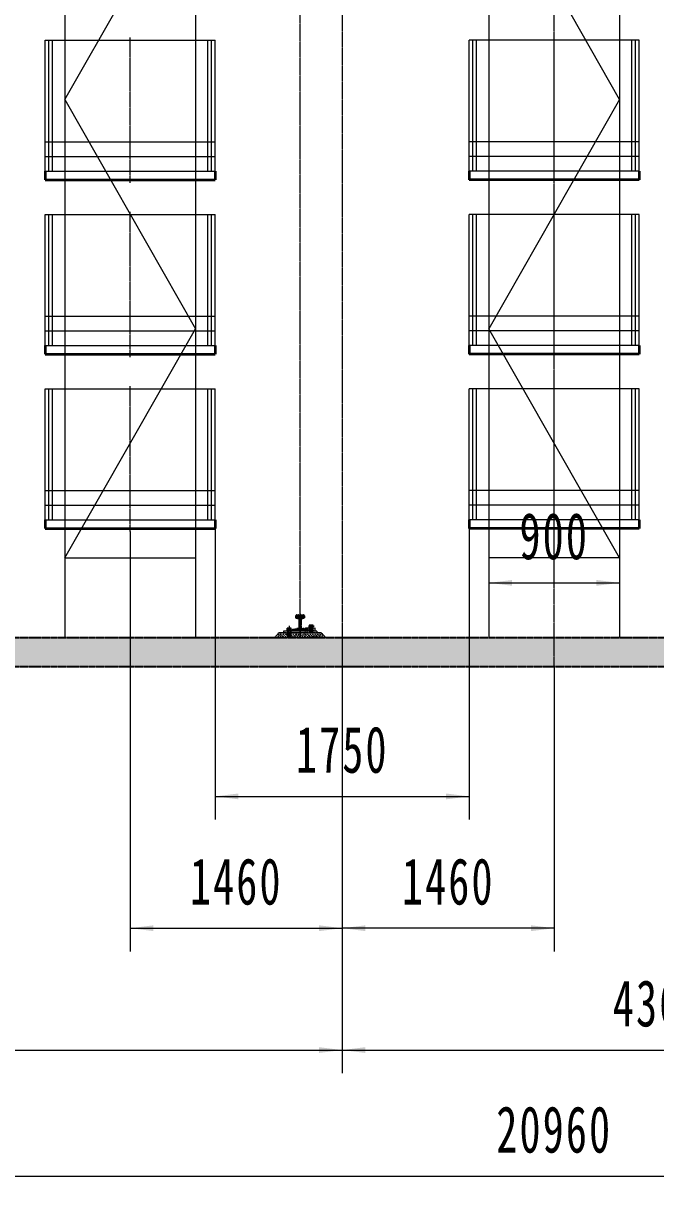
# Model space of a CAD drawing. Header units: millimetres. Extents: x -67280 to 67280, y -47520 to 47520.
# Drawn here: x 38556 to 42908, y 24695 to 32789 of the extents above; entities that cross this region are included whole.
import ezdxf

# ---------------------------------------------------------------- set-up
doc = ezdxf.new("R2010")
doc.units = ezdxf.units.MM
doc.linetypes.add('双点画线', pattern=[22, 12, -2, 2, -2, 2, -2])
doc.linetypes.add('点画线', pattern=[18, 12, -2, 2, -2])
doc.layers.get('0').update_dxf_attribs({"lineweight": 35})
for name, color, linetype, lineweight in [('7', 30, '双点画线', 18), ('ACADCAXA细实线层', 3, 'Continuous', 18), ('EB0', 7, 'Continuous', 35), ('中心线层', 1, '点画线', 18), ('剖面线层', 6, 'Continuous', 18), ('尺寸线层', 4, 'Continuous', 18)]:
    doc.layers.add(name, color=color, linetype=linetype, lineweight=lineweight)
doc.styles.add('标准', font='', dxfattribs={"width": 0.667})
doc.styles.get('标准').set_extended_font_data('宋体')
doc.dimstyles.new('标准', dxfattribs={"dimscale": 160, "dimtxt": 2, "dimasz": 1, "dimexe": 1, "dimexo": 0, "dimgap": 1, "dimtad": 1, "dimdec": 1, "dimdsep": 46, "dimtxsty": '标准', "dimblk": '_CAXARROW', "dimcen": 0, "dimdle": 2, "dimaunit": 1, "dimadec": 0, "dimazin": 2, "dimtfac": 0.707107, "dimtdec": 3, "dimtmove": 0, "dimatfit": 3, "dimfxl": 0, "dimfrac": 2, "dimtolj": 1, "dimarcsym": 0})

# ---------------------------------------------------------------- blocks, each defined once
blk = doc.blocks.new('*X140')
at = {"layer": '尺寸线层', "linetype": 'Continuous', "lineweight": 18}
for points in [[(39290.9, 26562.1), (39450.9, 26582.1), (39450.9, 26542.1)], [(40750.9, 26562.1), (40590.9, 26582.1), (40590.9, 26542.1)]]:
    blk.add_hatch(color=0, dxfattribs=at).paths.add_polyline_path(points, flags=0)
at = {"layer": '尺寸线层', "color": 0}
for p, q in [((39290.9, 29292.2), (39290.9, 26402.1)), ((40750.9, 28358.1), (40750.9, 26402.1))]:
    blk.add_line(p, q, dxfattribs=at)
at = {"layer": '尺寸线层', "color": 0, "linetype": 'Continuous', "lineweight": 18}
blk.add_line((39290.9, 26562.1), (40750.9, 26562.1), dxfattribs=at)
at = {"layer": '尺寸线层', "color": 0, "insert": (40020.9, 26882.1), "char_height": 320, "width": 1205.699, "attachment_point": 5, "line_spacing_factor": 1.15057, "style": '标准'}
blk.add_mtext('\\T1.1;1460', dxfattribs=at)
blk = doc.blocks.new('_CAXARROW')
blk.add_hatch(color=0).paths.add_polyline_path([(0, 0), (-1, 0.125), (-1, -0.125)], flags=0)
blk = doc.blocks.new('*X141')
at = {"layer": '尺寸线层', "linetype": 'Continuous', "lineweight": 18}
for points in [[(40750.9, 26562.1), (40910.9, 26542.1), (40910.9, 26582.1)], [(42210.9, 26562.1), (42050.9, 26542.1), (42050.9, 26582.1)]]:
    blk.add_hatch(color=0, dxfattribs=at).paths.add_polyline_path(points, flags=0)
at = {"layer": '尺寸线层', "color": 0}
for p, q in [((40750.9, 28358.1), (40750.9, 26402.1)), ((42210.9, 28364.1), (42210.9, 26402.1))]:
    blk.add_line(p, q, dxfattribs=at)
at = {"layer": '尺寸线层', "color": 0, "linetype": 'Continuous', "lineweight": 18}
blk.add_line((42210.9, 26562.1), (40750.9, 26562.1), dxfattribs=at)
at = {"layer": '尺寸线层', "color": 0, "insert": (41480.9, 26882.1), "char_height": 320, "width": 1205.699, "attachment_point": 5, "line_spacing_factor": 1.15057, "style": '标准'}
blk.add_mtext('\\T1.1;1460', dxfattribs=at)
blk = doc.blocks.new('*X495')
at = {"layer": '剖面线层', "linetype": 'Continuous', "lineweight": 18}
h = blk.add_hatch(dxfattribs=at)
h.set_pattern_fill('AR-CONC', color=256, style=0)
h.set_pattern_definition([(50, (0, 0), (182.1847, -15.9391), [19.05, -209.55]), (355, (0, 0), (-35.2428, 191.0566), [15.24, -167.64]), (100.451, (15.18, -1.33), (146.9425, 175.1167), [16.19, -178.09]), (46.1842, (0, 50.8), (271.079, -42.0423), [28.575, -314.325]), (96.6356, (22.6, 47.3), (237.4042, 247.4256), [24.285, -267.135]), (351.184, (0, 50.8), (237.4046, 247.425), [22.86, -251.46]), (21, (25.4, 38.1), (151.6149, -102.2655), [19.05, -209.55]), (326, (25.4, 38.1), (61.802, 184.188), [15.24, -167.64]), (71.4514, (38.03, 29.58), (213.4165, 81.9229), [16.19, -178.09]), (37.5, (0, 0), (3.0886, 84.55504), [0, -165.608, 0, -170.18, 0, -168.275]), (7.5, (0, 0), (66.81966, 100.18057), [0, -97.028, 0, -161.798, 0, -64.135]), (-32.5, (-56.64, 0), (135.5906, -5.72874), [0, -63.5, 0, -198.12, 0, -262.89]), (-42.5, (-82.04, 0), (148.1292, 25.4265), [0, -82.55, 0, -131.572, 0, -186.69])])
h.paths.add_polyline_path([(-25480, 0), (-25480, 110.5), (-25480, 200), (-24700, 200), (-15000, 200), (-15000, 0)], flags=0)
h.paths.add_polyline_path([(-15000, 0), (-15000, 42.3), (-15000, 200), (-5300, 200), (-4520, 200), (-4520, 0)], flags=0)
at = {"layer": '7', "linetype": '双点画线', "lineweight": 25}
for p, q in [((-25480, 200), (-4520, 200)), ((-25480, 0), (-4520, 0))]:
    blk.add_line(p, q, dxfattribs=at)
at = {"layer": '中心线层'}
blk.add_line((-15000, -3), (-15000, 11603), dxfattribs=at)
blk = doc.blocks.new('*X497')
at = {"layer": '尺寸线层', "linetype": 'Continuous', "lineweight": 18}
for points in [[(35575.9, 25723.3), (35735.9, 25743.3), (35735.9, 25703.3)], [(40750.9, 25723.3), (40590.9, 25743.3), (40590.9, 25703.3)]]:
    blk.add_hatch(color=0, dxfattribs=at).paths.add_polyline_path(points, flags=0)
at = {"layer": '尺寸线层', "color": 0}
for p, q in [((35575.9, 28358.1), (35575.9, 25563.3)), ((40750.9, 28358.1), (40750.9, 25563.3))]:
    blk.add_line(p, q, dxfattribs=at)
at = {"layer": '尺寸线层', "color": 0, "linetype": 'Continuous', "lineweight": 18}
blk.add_line((35575.9, 25723.3), (40750.9, 25723.3), dxfattribs=at)
at = {"layer": '尺寸线层', "color": 0, "insert": (38163.4, 26043.3), "char_height": 320, "width": 1231.786, "attachment_point": 5, "line_spacing_factor": 1.15057, "style": '标准'}
blk.add_mtext('\\T1.1;5175', dxfattribs=at)
blk = doc.blocks.new('*X498')
at = {"layer": '尺寸线层', "linetype": 'Continuous', "lineweight": 18}
for points in [[(40750.9, 25723.3), (40910.9, 25743.3), (40910.9, 25703.3)], [(45115.9, 25723.3), (44955.9, 25743.3), (44955.9, 25703.3)]]:
    blk.add_hatch(color=0, dxfattribs=at).paths.add_polyline_path(points, flags=0)
at = {"layer": '尺寸线层', "color": 0}
for p, q in [((40750.9, 28564.1), (40750.9, 25563.3)), ((45115.9, 28564.1), (45115.9, 25563.3))]:
    blk.add_line(p, q, dxfattribs=at)
at = {"layer": '尺寸线层', "color": 0, "linetype": 'Continuous', "lineweight": 18}
blk.add_line((40750.9, 25723.3), (45115.9, 25723.3), dxfattribs=at)
at = {"layer": '尺寸线层', "color": 0, "insert": (42933.4, 26043.3), "char_height": 320, "width": 1246.015, "attachment_point": 5, "line_spacing_factor": 1.15057, "style": '标准'}
blk.add_mtext('\\T1.1;4365', dxfattribs=at)
blk = doc.blocks.new('*X1102')
at = {"layer": '7'}
for p, q in [((-8.8, 125.9), (-30.2, 147.3)), ((-30.2, 132.6), (-30.2, 147.1)), ((-13.9, 127.6), (-30.2, 143.9)), ((-18.3, 128.6), (-30.2, 140.5)), ((-22.7, 129.6), (-30.2, 137.1)), ((-27.1, 130.7), (-30.2, 133.7)), ((0, 120.5), (-29.6, 150.1)), ((-11.1, 127), (-28.9, 131.1)), ((0, 123.9), (-28.3, 152.2)), ((0, 127.3), (-26.5, 153.8)), ((0, 130.7), (-24.1, 154.8)), ((-22.2, 155), (22.2, 155)), ((0, 134.1), (-20.9, 155)), ((0, 137.5), (-17.5, 155)), ((0, 140.9), (-14.1, 155)), ((0, 144.3), (-10.7, 155)), ((0, 117.1), (-7.4, 124.5)), ((0, 147.7), (-7.3, 155)), ((-6.1, 70.1), (-6.1, 120.8)), ((0, 113.7), (-6.1, 119.9)), ((0, 110.4), (-6.1, 116.5)), ((0, 107), (-6.1, 113.1)), ((0, 103.6), (-6.1, 109.7)), ((0, 100.2), (-6.1, 106.3)), ((0, 96.8), (-6.1, 102.9)), ((0, 93.4), (-6.1, 99.5)), ((0, 90), (-6.1, 96.1)), ((0, 86.6), (-6.1, 92.7)), ((0, 83.2), (-6.1, 89.3)), ((0, 79.8), (-6.1, 86)), ((0, 76.4), (-6.1, 82.6)), ((0, 151.1), (-3.9, 155)), ((0, 154.5), (-0.5, 155)), ((24.4, 130), (0, 154.5)), ((21.7, 129.4), (0, 151.1)), ((18.9, 128.8), (0, 147.7)), ((16.2, 128.1), (0, 144.3)), ((13.4, 127.5), (0, 140.9)), ((10.7, 126.8), (0, 137.5)), ((8.4, 125.7), (0, 134.1)), ((6.9, 123.8), (0, 130.7)), ((6.2, 121.2), (0, 127.3)), ((6.2, 117.8), (0, 123.9)), ((6.2, 114.4), (0, 120.5)), ((6.2, 111), (0, 117.1)), ((6.2, 107.6), (0, 113.7)), ((6.2, 104.2), (0, 110.4)), ((6.2, 100.8), (0, 107)), ((6.2, 97.4), (0, 103.6)), ((6.2, 94), (0, 100.2)), ((6.2, 90.6), (0, 96.8)), ((6.2, 87.2), (0, 93.4)), ((6.2, 83.8), (0, 90)), ((6.2, 80.4), (0, 86.6)), ((6.2, 77), (0, 83.2)), ((27.2, 130.7), (2.9, 155)), ((6.2, 120.8), (6.2, 70.1)), ((29.7, 131.5), (6.3, 155)), ((30.2, 134.5), (9.7, 155)), ((28.9, 131.1), (11.1, 127)), ((30.2, 137.9), (13.1, 155)), ((30.2, 141.3), (16.4, 155)), ((30.2, 144.7), (19.8, 155)), ((30.1, 148.1), (23.3, 154.9)), ((30.2, 147.1), (30.2, 132.6)), ((75, 86.1), (75, 28.1)), ((211.9, 0), (-212, 0)), ((-145, 32), (-175, 0)), ((-162.2, 0), (-168.8, 6.6)), ((-164.7, 10.9), (-164.8, 10.9)), ((-145.4, 0), (-160.7, 15.3)), ((-156.3, 19.3), (-156.6, 19.6)), ((-155.4, 1.6), (-156.3, 2.5)), ((-128.6, 0), (-152.5, 24)), ((-147.9, 27.7), (-148.5, 28.3)), ((-147, 10), (-147.9, 10.9)), ((145, 32), (-145, 32)), ((-111.7, 0), (-143.8, 32)), ((-138.5, 18.4), (-139.4, 19.3)), ((-137.6, 0.7), (-138.5, 1.6)), ((-130.1, 26.8), (-131, 27.7)), ((-129.2, 9.1), (-130.1, 10)), ((-94.9, 0), (-126.9, 32)), ((-120.8, 17.5), (-121.7, 18.4)), ((-120.1, 0), (-120.8, 0.7)), ((115, 42), (-115, 42)), ((-115, 42), (-115, 30)), ((-115, 30), (115, 30)), ((-111.5, 8.2), (-112.4, 9.1)), ((-103.1, 16.6), (-104, 17.5)), ((-78, 0), (-100.1, 22)), ((-93.8, 7.3), (-94.7, 8.2)), ((-60, 45.1), (-90, 45.1)), ((-90, 45.1), (-90, 42)), ((-87.7, 42), (-90, 44.3)), ((-90, 42), (-60, 42)), ((-60, 30), (-90, 30)), ((-90, 30), (-90, 27.1)), ((-87.7, 27.1), (-90, 29.3)), ((-90, 27.1), (-60, 27.1)), ((-88.9, 50.2), (-88.9, 62.2)), ((-88.9, 14), (-88.9, 26)), ((-62.8, 49.2), (-87.2, 49.2)), ((-87.2, 45.1), (-87.2, 49.2)), ((-62.8, 45.1), (-87.2, 45.1)), ((-83.5, 42.1), (-86.5, 45.1)), ((-83.5, 27.1), (-86.5, 30)), ((-85.3, 15.7), (-86.2, 16.6)), ((-85.4, 63.3), (-64.6, 63.3)), ((-85.4, 49.2), (-64.6, 49.2)), ((-64.6, 27.1), (-85.4, 27.1)), ((-64.6, 13), (-85.4, 13)), ((-83.5, 45.1), (-83.5, 42)), ((-83.5, 30), (-83.5, 27.1)), ((-61.2, 0), (-83.3, 22)), ((-81.9, 62.2), (-81.9, 50.2)), ((-81.9, 26), (-81.9, 14)), ((-76, 6.4), (-76.9, 7.3)), ((-76.1, 45.1), (-75.9, 45.6)), ((-75.9, 45.6), (-75, 49.2)), ((-75, 80), (-75, 58.7)), ((-75, 48.1), (-75, 66.3)), ((-75, 34.6), (-75, 52.6)), ((-75, 42), (-75, 52.2)), ((-75, 28), (-75, 50.4)), ((-75, 19.6), (-75, 37.6)), ((-75, 11.9), (-75, 30)), ((-73.9, 45.1), (-72.8, 49.2)), ((-67.6, 14.8), (-68.5, 15.7)), ((-68.1, 62.2), (-68.1, 50.2)), ((-68.1, 26), (-68.1, 14)), ((-66.5, 42), (-66.5, 45.1)), ((-66.5, 27.1), (-66.5, 30)), ((-44.4, 0), (-66.4, 22)), ((-62.3, 42), (-65.3, 45.1)), ((-62.3, 27.1), (-65.3, 30)), ((-62.8, 45.1), (-62.8, 49.2)), ((-61.1, 50.2), (-61.1, 62.2)), ((-61.1, 14), (-61.1, 26)), ((-60, 44), (-61, 45.1)), ((-60, 29), (-61, 30)), ((-60, 42), (-60, 45.1)), ((-60, 27.1), (-60, 30)), ((-58.3, 5.5), (-59.2, 6.4)), ((-55, 43.4), (-51.4, 47)), ((-55, 42), (-55, 47)), ((-55, 47), (55, 47)), ((-52.4, 42), (-55, 44.6)), ((55, 42), (-55, 42)), ((-54, 48.6), (-54, 52.8)), ((-48.7, 47), (-54, 52.3)), ((-52.1, 47), (-54, 48.9)), ((-47.9, 42), (-52.9, 47)), ((-52.7, 54.3), (-11.1, 63.9)), ((-45.3, 47), (-52.6, 54.4)), ((52.4, 47), (-52.4, 47)), ((-51.9, 42), (-46.9, 47)), ((-49.9, 13.9), (-50.8, 14.8)), ((-41.9, 47), (-49.9, 55)), ((-27.5, 0), (-49.6, 22)), ((-43.4, 42), (-48.4, 47)), ((-47.4, 42), (-42.4, 47)), ((-38.5, 47), (-47.1, 55.6)), ((-35.1, 47), (-44.3, 56.3)), ((-38.9, 42), (-43.9, 47)), ((-42.9, 42), (-37.9, 47)), ((-31.7, 47), (-41.6, 56.9)), ((-40.5, 4.6), (-41.4, 5.5)), ((-34.4, 42), (-39.4, 47)), ((-28.3, 47), (-38.8, 57.5)), ((-38.4, 42), (-33.4, 47)), ((-24.9, 47), (-36.1, 58.2)), ((-30, 42), (-35, 47)), ((-33.9, 42), (-28.9, 47)), ((-21.6, 47), (-33.3, 58.8)), ((-32.1, 13), (-33, 13.9)), ((-10.7, 0), (-32.7, 22)), ((-18.2, 47), (-30.6, 59.4)), ((-25.5, 42), (-30.5, 47)), ((-29.4, 42), (-24.4, 47)), ((-14.8, 47), (-27.8, 60.1)), ((-21, 42), (-26, 47)), ((-11.4, 47), (-25, 60.7)), ((-24.9, 42), (-19.9, 47)), ((-23.7, 21.4), (-24.3, 22)), ((-22.8, 3.7), (-23.7, 4.6)), ((-8, 47), (-22.3, 61.4)), ((-16.5, 42), (-21.5, 47)), ((-20.5, 42), (-15.5, 47)), ((-4.6, 47), (-19.5, 62)), ((-12, 42), (-17, 47)), ((-1.2, 47), (-16.8, 62.6)), ((-16, 42), (-11, 47)), ((6.1, 0), (-15.9, 22)), ((-14.4, 12.1), (-15.3, 13)), ((0, 49.3), (-14, 63.3)), ((-7.5, 42), (-12.5, 47)), ((-11.5, 42), (-6.5, 47)), ((0, 52.7), (-11.3, 63.9)), ((0, 56), (-8.9, 64.9)), ((-3, 42), (-8, 47)), ((0, 59.4), (-7.2, 66.6)), ((-7, 42), (-2, 47)), ((-6, 20.5), (-6.9, 21.4)), ((0, 62.8), (-6.2, 69.1)), ((0, 73), (-6.1, 79.2)), ((0, 69.6), (-6.1, 75.8)), ((0, 66.2), (-6.1, 72.4)), ((-5.1, 2.8), (-6, 3.7)), ((1.5, 42), (-3.5, 47)), ((-2.5, 42), (2.5, 47)), ((6.2, 73.7), (0, 79.8)), ((6.2, 70.3), (0, 76.4)), ((26, 47), (0, 73)), ((22.6, 47), (0, 69.6)), ((19.2, 47), (0, 66.2)), ((15.8, 47), (0, 62.8)), ((12.4, 47), (0, 59.4)), ((9, 47), (0, 56)), ((5.6, 47), (0, 52.7)), ((0, 24.6), (0, 50.1)), ((2.2, 47), (0, 49.3)), ((23, 0), (0.9, 22)), ((6, 42), (1, 47)), ((2, 42), (7, 47)), ((3.3, 11.2), (2.4, 12.1)), ((10.5, 42), (5.5, 47)), ((6.5, 42), (11.5, 47)), ((14.9, 42), (9.9, 47)), ((11.8, 19.6), (10.9, 20.5)), ((11, 42), (16, 47)), ((11.1, 63.9), (52.7, 54.3)), ((12.7, 1.9), (11.8, 2.8)), ((29.4, 47), (12.9, 63.5)), ((19.4, 42), (14.4, 47)), ((15.5, 42), (20.5, 47)), ((32.8, 47), (17.3, 62.5)), ((39.8, 0), (17.8, 22)), ((23.9, 42), (18.9, 47)), ((20, 42), (25, 47)), ((21.1, 10.3), (20.2, 11.2)), ((36.1, 47), (21.7, 61.5)), ((28.4, 42), (23.4, 47)), ((24.4, 42), (29.4, 47)), ((39.5, 47), (26.1, 60.5)), ((32.9, 42), (27.9, 47)), ((29.5, 18.7), (28.6, 19.6)), ((28.9, 42), (33.9, 47)), ((30.4, 1), (29.5, 1.9)), ((42.9, 47), (30.5, 59.5)), ((37.4, 42), (32.4, 47)), ((33.4, 42), (38.4, 47)), ((56.7, 0), (34.6, 22)), ((46.3, 47), (34.9, 58.4)), ((36, 65), (101, 65)), ((36, 65), (36, 57.5)), ((36, 57.5), (53.7, 53.5)), ((41.9, 42), (36.9, 47)), ((37.9, 42), (42.9, 47)), ((38.8, 9.4), (37.9, 10.3)), ((49.7, 47), (39.4, 57.4)), ((46.4, 42), (41.4, 47)), ((42.4, 42), (47.4, 47)), ((53, 47.2), (43.8, 56.4)), ((50.9, 42), (45.9, 47)), ((47.2, 17.8), (46.3, 18.7)), ((46.9, 42), (51.9, 47)), ((48.1, 0.1), (47.2, 1)), ((54, 49.6), (48.2, 55.4)), ((55, 42.4), (50.4, 47)), ((51.4, 42), (55, 45.7)), ((73.5, 0), (51.4, 22)), ((54, 53), (52.6, 54.4)), ((54, 52.8), (54, 48.6)), ((55, 46.9), (54.8, 47)), ((55, 47), (55, 42)), ((56.6, 8.5), (55.7, 9.4)), ((56, 50.5), (56, 49)), ((56, 49), (91.3, 49)), ((90, 68), (60, 68)), ((60, 68), (60, 65)), ((62.3, 65), (60, 67.3)), ((60, 65), (90, 65)), ((62.5, 65), (62.5, 49)), ((87.2, 72.1), (62.8, 72.1)), ((62.8, 68), (62.8, 72.1)), ((87.2, 68), (62.8, 68)), ((66.5, 65.1), (63.5, 68)), ((65, 16.9), (64.1, 17.8)), ((65.1, 0), (65, 0.1)), ((66.5, 68), (66.5, 65)), ((90.3, 0), (68.3, 22)), ((74.3, 7.6), (73.4, 8.5)), ((73.9, 68), (74.1, 68.6)), ((74.1, 68.6), (75, 72.1)), ((75, 80), (75, 58.7)), ((75, 57.5), (75, 75.5)), ((75, 65), (75, 75.1)), ((75, 70.1), (75, 42.5)), ((75, 28), (75, 50.6)), ((76.1, 68), (77.2, 72.1)), ((82.7, 16), (81.8, 16.9)), ((83.5, 65), (83.5, 68)), ((87.7, 65), (84.7, 68)), ((107.2, 0), (85.1, 22)), ((87.2, 68), (87.2, 72.1)), ((87.5, 65), (87.5, 49)), ((90, 67), (89, 68)), ((90, 65), (90, 68)), ((92, 6.7), (91.1, 7.6)), ((92.1, 42), (91.3, 49)), ((101, 42), (92.1, 42)), ((100.4, 15.1), (99.5, 16)), ((101, 65), (101, 42)), ((124, 0), (102, 22)), ((109.8, 5.8), (108.9, 6.7)), ((115, 42), (115, 30)), ((140.8, 0), (115, 25.8)), ((117.3, 32), (117.2, 32)), ((118.2, 14.2), (117.3, 15.1)), ((157.7, 0), (125.6, 32)), ((126.6, 22.7), (125.7, 23.6)), ((127.5, 4.9), (126.6, 5.8)), ((135, 31.1), (134.1, 32)), ((135.9, 13.3), (135, 14.2)), ((174.5, 0), (142.5, 32)), ((144.3, 21.8), (143.4, 22.7)), ((145.2, 4), (144.3, 4.9)), ((145, 32), (175, 0)), ((153.7, 12.4), (152.8, 13.3)), ((163, 3.1), (162.1, 4))]:
    blk.add_line(p, q, dxfattribs=at)
at = {"layer": '7', "linetype": '双点画线', "lineweight": 25}
for p, q in [((61.1, 81.1), (61.1, 72.1)), ((85.4, 82.1), (64.6, 82.1)), ((68.1, 81.1), (68.1, 72.1)), ((81.9, 81.1), (81.9, 72.1)), ((88.9, 81.1), (88.9, 72.1)), ((88.9, 72.1), (61.1, 72.1)), ((83, 72.1), (67, 72.1)), ((67, 72.1), (68.2, 70.1)), ((67, 72.1), (67, 33.3)), ((83, 70.1), (67, 70.1)), ((68.2, 32.1), (67, 33.3)), ((83, 33.3), (67, 33.3)), ((68.2, 70.1), (68.2, 32.1)), ((81.8, 32.1), (68.2, 32.1)), ((83, 72.1), (81.8, 70.1)), ((81.8, 70.1), (81.8, 32.1)), ((81.8, 32.1), (83, 33.3)), ((83, 72.1), (83, 33.3))]:
    blk.add_line(p, q, dxfattribs=at)
at = {"layer": '7'}
for centre, radius, start, end in [((-22.2, 147.1), 7.94, 90, 179.99996), ((-28.6, 132.6), 1.59, 180, 257), ((-12.5, 120.8), 6.35, 360, 77), ((12.5, 120.8), 6.35, 103, 180), ((22.2, 147.1), 7.94, 360, 90), ((28.6, 132.6), 1.59, 283, 360), ((-85.4, 56.9), 6.38, 57.13277, 122.86723), ((-85.4, 55.5), 6.38, 237.13277, 302.86723), ((-85.4, 20.7), 6.38, 57.13277, 122.86723), ((-85.4, 19.3), 6.38, 237.13277, 302.86723), ((-75, 39.3), 24, 73.22134, 106.77865), ((-75, 73.2), 24, 253.22134, 286.77865), ((-75, 3.1), 24, 73.22134, 106.77865), ((-75, 37), 24, 253.22134, 286.77865), ((-64.6, 56.9), 6.38, 57.13277, 122.86723), ((-64.6, 55.5), 6.38, 237.13277, 302.86723), ((-64.6, 20.7), 6.38, 57.13277, 122.86723), ((-64.6, 19.3), 6.38, 237.13277, 302.86723), ((-52.4, 52.8), 1.59, 103, 180), ((-52.4, 48.6), 1.59, 180, 270), ((-12.5, 70.1), 6.35, 283, 360), ((12.5, 70.1), 6.35, 180, 257), ((52.4, 48.6), 1.59, 270, 359.99996), ((52.4, 52.8), 1.59, 360, 77), ((53, 50.5), 3, 360, 77)]:
    blk.add_arc(centre, radius, start, end, dxfattribs=at)
at = {"layer": '7', "linetype": '双点画线', "lineweight": 25}
for centre, radius, start, end in [((64.6, 75.8), 6.38, 57.13277, 122.86723), ((75, 58.1), 24, 73.22135, 106.77865), ((85.4, 75.8), 6.38, 57.13277, 122.86723)]:
    blk.add_arc(centre, radius, start, end, dxfattribs=at)
at = {"layer": '中心线层', "linetype": '点画线', "lineweight": 18}
blk.add_line((0, 162.5), (0, -7.5), dxfattribs=at)
blk = doc.blocks.new('*X1111')
at = {"layer": '尺寸线层', "linetype": 'Continuous', "lineweight": 18}
for points in [[(39875.9, 27469.3), (40035.9, 27489.3), (40035.9, 27449.3)], [(41625.9, 27469.3), (41465.9, 27489.3), (41465.9, 27449.3)]]:
    blk.add_hatch(color=0, dxfattribs=at).paths.add_polyline_path(points, flags=0)
at = {"layer": '尺寸线层', "color": 0}
for p, q in [((39875.9, 29314.1), (39875.9, 27309.3)), ((41625.9, 29314.1), (41625.9, 27309.3))]:
    blk.add_line(p, q, dxfattribs=at)
at = {"layer": '尺寸线层', "color": 0, "linetype": 'Continuous', "lineweight": 18}
blk.add_line((39875.9, 27469.3), (41625.9, 27469.3), dxfattribs=at)
at = {"layer": '尺寸线层', "color": 0, "insert": (40750.9, 27789.3), "char_height": 320, "width": 1205.699, "attachment_point": 5, "line_spacing_factor": 1.15057, "style": '标准'}
blk.add_mtext('\\T1.1;1750', dxfattribs=at)
blk = doc.blocks.new('*X1144')
at = {"layer": 'ACADCAXA细实线层', "color": 6, "linetype": 'Continuous', "lineweight": 18}
for p, q in [((-585, 960), (585, 960)), ((-585, 60), (-585, 960)), ((585, 60), (585, 960)), ((-585, 260), (585, 260)), ((-585, 160), (585, 160)), ((-585, 60), (585, 60))]:
    blk.add_line(p, q, dxfattribs=at)
at = {"layer": 'ACADCAXA细实线层', "color": 216, "linetype": 'Continuous', "lineweight": 18}
for p, q in [((-560, 60), (-560, 960)), ((560, 60), (560, 960))]:
    blk.add_line(p, q, dxfattribs=at)
at = {"layer": 'ACADCAXA细实线层', "color": 136, "linetype": 'Continuous', "lineweight": 18}
for p, q in [((-535, 60), (-535, 960)), ((535, 60), (535, 960))]:
    blk.add_line(p, q, dxfattribs=at)
at = {"layer": 'ACADCAXA细实线层', "linetype": 'Continuous', "lineweight": 18}
blk.add_line((585, 60), (585, 960), dxfattribs=at)
at = {"layer": 'EB0'}
for p, q in [((-585, 60), (-585, 0)), ((-585, 0), (585, 0)), ((585, 60), (585, 0))]:
    blk.add_line(p, q, dxfattribs=at)
at = {"layer": '中心线层'}
blk.add_line((0, -22), (0, 981), dxfattribs=at)
blk = doc.blocks.new('*X1145')
at = {"layer": 'ACADCAXA细实线层', "color": 6, "linetype": 'Continuous', "lineweight": 18}
for p, q in [((-585, 960), (585, 960)), ((-585, 60), (-585, 960)), ((585, 60), (585, 960)), ((-585, 260), (585, 260)), ((-585, 160), (585, 160)), ((-585, 60), (585, 60))]:
    blk.add_line(p, q, dxfattribs=at)
at = {"layer": 'ACADCAXA细实线层', "color": 216, "linetype": 'Continuous', "lineweight": 18}
for p, q in [((-560, 60), (-560, 960)), ((560, 60), (560, 960))]:
    blk.add_line(p, q, dxfattribs=at)
at = {"layer": 'ACADCAXA细实线层', "color": 136, "linetype": 'Continuous', "lineweight": 18}
for p, q in [((-535, 60), (-535, 960)), ((535, 60), (535, 960))]:
    blk.add_line(p, q, dxfattribs=at)
at = {"layer": 'ACADCAXA细实线层', "linetype": 'Continuous', "lineweight": 18}
blk.add_line((585, 60), (585, 960), dxfattribs=at)
at = {"layer": 'EB0'}
for p, q in [((-585, 60), (-585, 0)), ((-585, 0), (585, 0)), ((585, 60), (585, 0))]:
    blk.add_line(p, q, dxfattribs=at)
at = {"layer": '中心线层'}
blk.add_line((0, -22), (0, 981), dxfattribs=at)
blk = doc.blocks.new('*X1146')
at = {"layer": 'ACADCAXA细实线层', "color": 6, "linetype": 'Continuous', "lineweight": 18}
for p, q in [((-585, 960), (585, 960)), ((-585, 60), (-585, 960)), ((585, 60), (585, 960)), ((-585, 260), (585, 260)), ((-585, 160), (585, 160)), ((-585, 60), (585, 60))]:
    blk.add_line(p, q, dxfattribs=at)
at = {"layer": 'ACADCAXA细实线层', "color": 216, "linetype": 'Continuous', "lineweight": 18}
for p, q in [((-560, 60), (-560, 960)), ((560, 60), (560, 960))]:
    blk.add_line(p, q, dxfattribs=at)
at = {"layer": 'ACADCAXA细实线层', "color": 136, "linetype": 'Continuous', "lineweight": 18}
for p, q in [((-535, 60), (-535, 960)), ((535, 60), (535, 960))]:
    blk.add_line(p, q, dxfattribs=at)
at = {"layer": 'ACADCAXA细实线层', "linetype": 'Continuous', "lineweight": 18}
blk.add_line((585, 60), (585, 960), dxfattribs=at)
at = {"layer": 'EB0'}
for p, q in [((-585, 60), (-585, 0)), ((-585, 0), (585, 0)), ((585, 60), (585, 0))]:
    blk.add_line(p, q, dxfattribs=at)
at = {"layer": '中心线层'}
blk.add_line((0, -22), (0, 981), dxfattribs=at)
blk = doc.blocks.new('*X1152')
at = {"layer": 'ACADCAXA细实线层', "color": 6, "linetype": 'Continuous', "lineweight": 18}
for p, q in [((585, 960), (-585, 960)), ((-585, 60), (-585, 960)), ((585, 60), (585, 960)), ((585, 260), (-585, 260)), ((585, 160), (-585, 160)), ((585, 60), (-585, 60))]:
    blk.add_line(p, q, dxfattribs=at)
at = {"layer": 'ACADCAXA细实线层', "linetype": 'Continuous', "lineweight": 18}
blk.add_line((-585, 60), (-585, 960), dxfattribs=at)
at = {"layer": 'ACADCAXA细实线层', "color": 216, "linetype": 'Continuous', "lineweight": 18}
for p, q in [((-560, 60), (-560, 960)), ((560, 60), (560, 960))]:
    blk.add_line(p, q, dxfattribs=at)
at = {"layer": 'ACADCAXA细实线层', "color": 136, "linetype": 'Continuous', "lineweight": 18}
for p, q in [((-535, 60), (-535, 960)), ((535, 60), (535, 960))]:
    blk.add_line(p, q, dxfattribs=at)
at = {"layer": 'EB0'}
for p, q in [((-585, 60), (-585, 0)), ((585, 0), (-585, 0)), ((585, 60), (585, 0))]:
    blk.add_line(p, q, dxfattribs=at)
at = {"layer": '中心线层'}
blk.add_line((0, -22), (0, 981), dxfattribs=at)
blk = doc.blocks.new('*X1153')
at = {"layer": 'ACADCAXA细实线层', "color": 6, "linetype": 'Continuous', "lineweight": 18}
for p, q in [((585, 960), (-585, 960)), ((-585, 60), (-585, 960)), ((585, 60), (585, 960)), ((585, 260), (-585, 260)), ((585, 160), (-585, 160)), ((585, 60), (-585, 60))]:
    blk.add_line(p, q, dxfattribs=at)
at = {"layer": 'ACADCAXA细实线层', "linetype": 'Continuous', "lineweight": 18}
blk.add_line((-585, 60), (-585, 960), dxfattribs=at)
at = {"layer": 'ACADCAXA细实线层', "color": 216, "linetype": 'Continuous', "lineweight": 18}
for p, q in [((-560, 60), (-560, 960)), ((560, 60), (560, 960))]:
    blk.add_line(p, q, dxfattribs=at)
at = {"layer": 'ACADCAXA细实线层', "color": 136, "linetype": 'Continuous', "lineweight": 18}
for p, q in [((-535, 60), (-535, 960)), ((535, 60), (535, 960))]:
    blk.add_line(p, q, dxfattribs=at)
at = {"layer": 'EB0'}
for p, q in [((-585, 60), (-585, 0)), ((585, 0), (-585, 0)), ((585, 60), (585, 0))]:
    blk.add_line(p, q, dxfattribs=at)
at = {"layer": '中心线层'}
blk.add_line((0, -22), (0, 981), dxfattribs=at)
blk = doc.blocks.new('*X1154')
at = {"layer": 'ACADCAXA细实线层', "color": 6, "linetype": 'Continuous', "lineweight": 18}
for p, q in [((585, 960), (-585, 960)), ((-585, 60), (-585, 960)), ((585, 60), (585, 960)), ((585, 260), (-585, 260)), ((585, 160), (-585, 160)), ((585, 60), (-585, 60))]:
    blk.add_line(p, q, dxfattribs=at)
at = {"layer": 'ACADCAXA细实线层', "linetype": 'Continuous', "lineweight": 18}
blk.add_line((-585, 60), (-585, 960), dxfattribs=at)
at = {"layer": 'ACADCAXA细实线层', "color": 216, "linetype": 'Continuous', "lineweight": 18}
for p, q in [((-560, 60), (-560, 960)), ((560, 60), (560, 960))]:
    blk.add_line(p, q, dxfattribs=at)
at = {"layer": 'ACADCAXA细实线层', "color": 136, "linetype": 'Continuous', "lineweight": 18}
for p, q in [((-535, 60), (-535, 960)), ((535, 60), (535, 960))]:
    blk.add_line(p, q, dxfattribs=at)
at = {"layer": 'EB0'}
for p, q in [((-585, 60), (-585, 0)), ((585, 0), (-585, 0)), ((585, 60), (585, 0))]:
    blk.add_line(p, q, dxfattribs=at)
at = {"layer": '中心线层'}
blk.add_line((0, -22), (0, 981), dxfattribs=at)
blk = doc.blocks.new('*X1190')
at = {"layer": '尺寸线层', "linetype": 'Continuous', "lineweight": 18}
for points in [[(31730.9, 24854.8), (31890.9, 24874.8), (31890.9, 24834.8)], [(52690.9, 24854.8), (52530.9, 24874.8), (52530.9, 24834.8)]]:
    blk.add_hatch(color=0, dxfattribs=at).paths.add_polyline_path(points, flags=0)
at = {"layer": '尺寸线层', "color": 0}
for p, q in [((31730.9, 28364.1), (31730.9, 24694.8)), ((52690.9, 28364.1), (52690.9, 24694.8))]:
    blk.add_line(p, q, dxfattribs=at)
at = {"layer": '尺寸线层', "color": 0, "linetype": 'Continuous', "lineweight": 18}
blk.add_line((31730.9, 24854.8), (52690.9, 24854.8), dxfattribs=at)
at = {"layer": '尺寸线层', "color": 0, "insert": (42210.9, 25174.8), "char_height": 320, "width": 1577.559, "attachment_point": 5, "line_spacing_factor": 1.15057, "style": '标准'}
blk.add_mtext('\\T1.1;20960', dxfattribs=at)
blk = doc.blocks.new('*X1759')
at = {"layer": '尺寸线层', "linetype": 'Continuous', "lineweight": 18}
for points in [[(41760.9, 28939.1), (41920.9, 28959.1), (41920.9, 28919.1)], [(42660.9, 28939.1), (42500.9, 28959.1), (42500.9, 28919.1)]]:
    blk.add_hatch(color=0, dxfattribs=at).paths.add_polyline_path(points, flags=0)
at = {"layer": '尺寸线层', "color": 0}
for p, q in [((41760.9, 29110.6), (41760.9, 28779.1)), ((42660.9, 29110.6), (42660.9, 28779.1))]:
    blk.add_line(p, q, dxfattribs=at)
at = {"layer": '尺寸线层', "color": 0, "linetype": 'Continuous', "lineweight": 18}
blk.add_line((41760.9, 28939.1), (42660.9, 28939.1), dxfattribs=at)
at = {"layer": '尺寸线层', "color": 0, "insert": (42210.9, 29259.1), "char_height": 320, "width": 914.472, "attachment_point": 5, "line_spacing_factor": 1.15057, "style": '标准'}
blk.add_mtext('\\T1.1;900', dxfattribs=at)

msp = doc.modelspace()

# ---------------------------------------------------------------- linework, layer by layer
at = {"layer": '中心线层'}
msp.add_line((40750.944, 39767.126), (40750.944, 28558.126), dxfattribs=at)
at = {"layer": '中心线层', "linetype": '点画线', "lineweight": 18}
msp.add_line((40460.944, 28726.63), (40460.944, 39651.654), dxfattribs=at)
at = {"layer": '尺寸线层'}
for p, q in [((38840.944, 39764.126), (38840.944, 28564.126)), ((39740.944, 39764.126), (39740.944, 28564.126)), ((41760.944, 39764.126), (41760.944, 28564.126)), ((42660.944, 39764.126), (42660.944, 28564.126)), ((38840.944, 32266.851), (39740.944, 33844.966)), ((42660.944, 32266.851), (41760.944, 33844.966)), ((38840.944, 32266.851), (39740.944, 30688.737)), ((42660.944, 32266.851), (41760.944, 30688.737)), ((38840.944, 29110.623), (39740.944, 30688.737)), ((42660.944, 29110.623), (41760.944, 30688.737)), ((38840.944, 29110.623), (39740.944, 29110.623)), ((42660.944, 29110.623), (41760.944, 29110.623))]:
    msp.add_line(p, q, dxfattribs=at)

# ---------------------------------------------------------------- block references
at = {"layer": 'EB0'}
msp.add_blockref('*X1102', (40460.944, 28564.126), dxfattribs=at)
at = {"layer": '尺寸线层'}
for name, p in [('*X495', (57210.944, 28364.126)), ('*X1146', (39290.944, 31714.126)), ('*X1154', (42210.944, 31714.126)), ('*X1145', (39290.944, 30514.126)), ('*X1153', (42210.944, 30514.126)), ('*X1144', (39290.944, 29314.126)), ('*X1152', (42210.944, 29314.126))]:
    msp.add_blockref(name, p, dxfattribs=at)

# ---------------------------------------------------------------- dimensions: what is measured, and where the dimension line sits
for base, p1, p2, picture, middle in [((42660.944, 28939.126), (41760.944, 29110.623), (42660.944, 29110.623), '*X1759', (42210.944, 28939.126)), ((41625.944, 27469.296), (39875.944, 29314.126), (41625.944, 29314.126), '*X1111', (40750.944, 27469.296)), ((40750.944, 26562.137), (39290.944, 29292.173), (40750.944, 28358.126), '*X140', (40020.944, 26562.137)), ((45115.944, 25723.276), (40750.944, 28564.126), (45115.944, 28564.126), '*X498', (42933.444, 25723.276)), ((52690.944, 24854.805), (31730.944, 28364.126), (52690.944, 28364.126), '*X1190', (42210.944, 24854.805)), ((40750.944, 25723.276), (35575.944, 28358.126), (40750.944, 28358.126), '*X497', (38163.444, 25723.276)), ((40750.944, 26562.137), (42210.944, 28364.126), (40750.944, 28358.126), '*X141', (41480.944, 26562.137))]:
    dim = msp.add_linear_dim(base=base, p1=p1, p2=p2, dimstyle='标准', override={"dimsah": 1, "dimtfill": 1, "dimtzin": 8}, dxfattribs=at)
    dim.commit()
    dim.dimension.update_dxf_attribs({"geometry": picture, "text_midpoint": middle})

doc.saveas('drawing.dxf')
